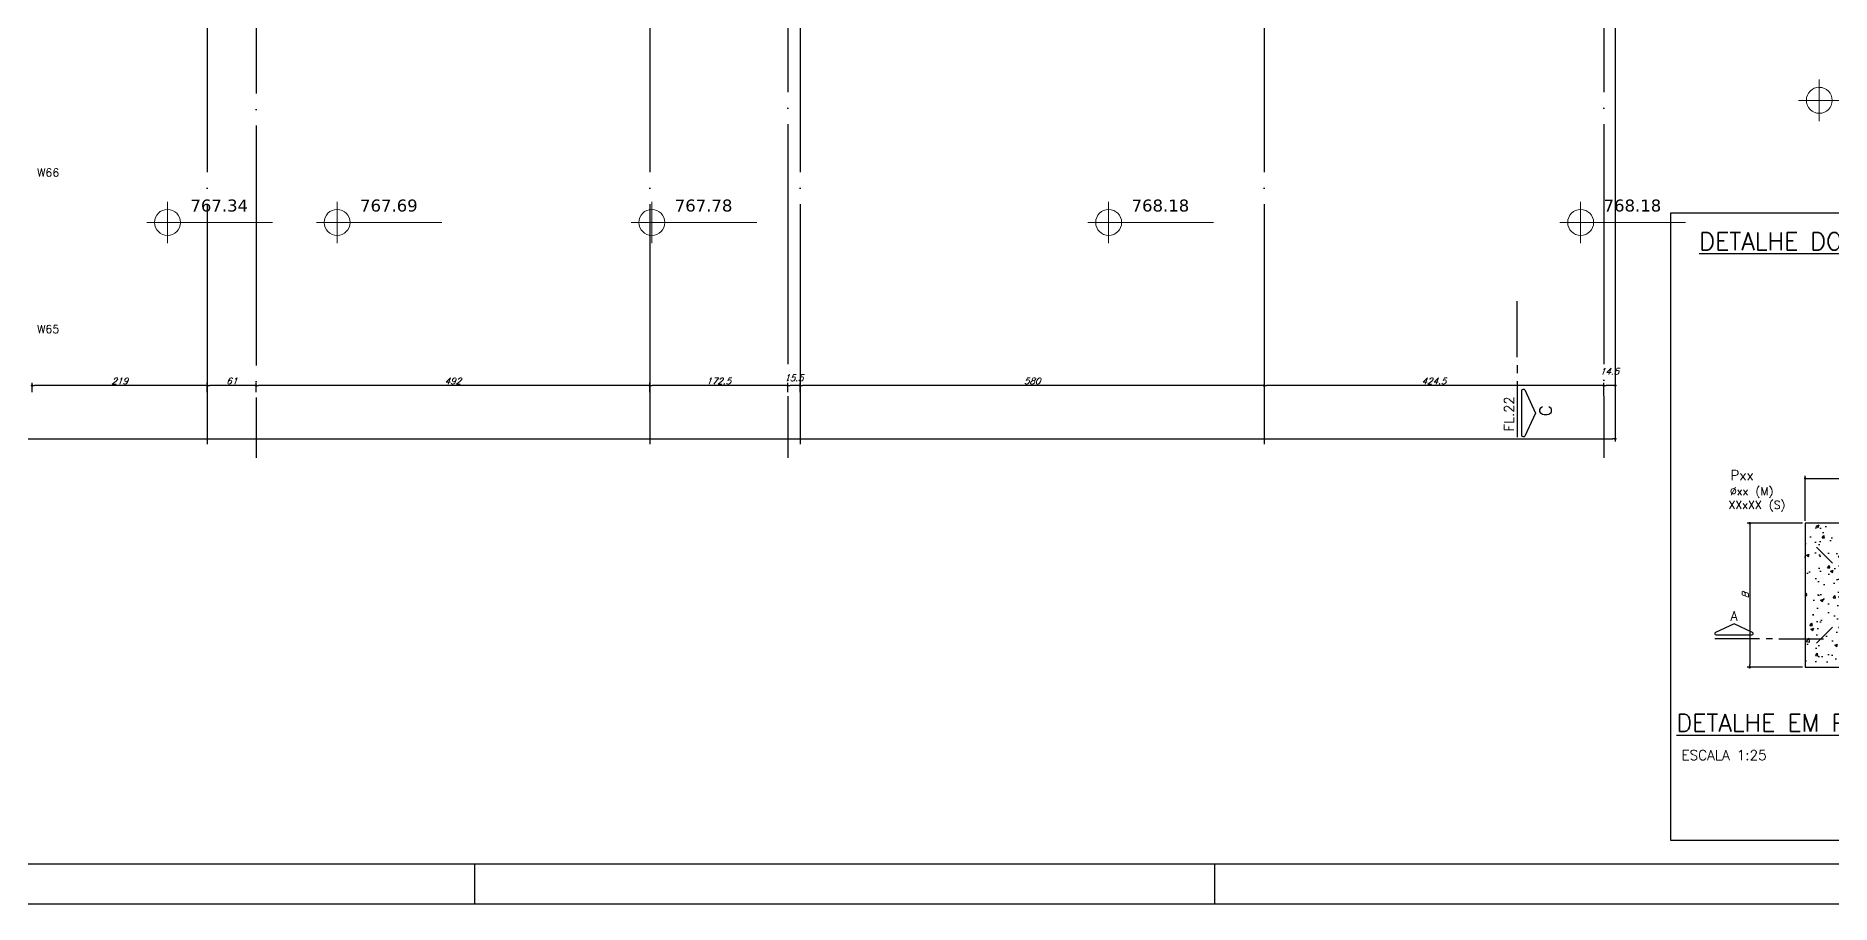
# Model space of a CAD drawing. Header units: millimetres. Extents: x -4107 to 5538, y -2094 to 2406.
# Drawn here: x 1290 to 3534, y -2094 to -1009 of the extents above; entities that cross this region are included whole.
import ezdxf
from ezdxf.enums import TextEntityAlignment as Align

# ---------------------------------------------------------------- set-up
doc = ezdxf.new("R2010")
doc.units = ezdxf.units.MM
doc.header["$LTSCALE"] = 50
doc.linetypes.add('EIXO', pattern=[6.8, 6, -0.4, 0, -0.4])
doc.layers.add('A-ANNO-NOTE', color=253, linetype='Continuous', lineweight=9)
for name, color, linetype in [('AR-TEXTO_REGUA 120_1-200', 4, 'Continuous'), ('F-BLOCOS', 3, 'Continuous'), ('F-BLOCOS-HACH', 1, 'Continuous'), ('F-CORTE-INDICAÇÃO', 4, 'Continuous'), ('F-COTAS', 106, 'Continuous'), ('F-DET_LINHA', 1, 'Continuous'), ('F-EIXO', 12, 'EIXO'), ('F-MARGEM', 1, 'Continuous'), ('F-PERFIL - W310x52', 4, 'Continuous'), ('F-PILARES-DIM', 172, 'Continuous'), ('F-PILARES-NASCE', 4, 'Continuous'), ('F-PILARES-NOME', 170, 'Continuous'), ('F-SOLIDO-VIGAS', 252, 'Continuous'), ('F-TEXTO', 6, 'Continuous')]:
    doc.layers.add(name, color=color, linetype=linetype)
doc.styles.add('CP-TEXT-INCL', font='simplex.shx', dxfattribs={"oblique": 20})
doc.styles.add('MCP', font='simplex.shx')
doc.styles.add('REGUA-120-esc1_200', font='simplex.shx', dxfattribs={"height": 0.6})
doc.styles.add('ROMANS', font='simplex.shx')
doc.styles.get("Standard").update_dxf_attribs({"font": 'txt.shx'})
doc.styles.add('Verdana_3', font='verdana.ttf', dxfattribs={"height": 20})
doc.dimstyles.new('CP-COTAS-50', dxfattribs={"dimscale": 0.64, "dimtxt": 12.5, "dimasz": 5, "dimexe": 5, "dimexo": 5, "dimgap": 2.5, "dimtad": 1, "dimdec": 1, "dimdsep": 46, "dimtxsty": 'CP-TEXT-INCL', "dimblk1": 'DOT', "dimblk2": 'DOT', "dimsah": 1, "dimcen": 9, "dimclrd": 256, "dimclre": 256, "dimclrt": 256, "dimadec": 0, "dimazin": 0, "dimtfac": 1, "dimtdec": 1, "dimtmove": 2, "dimatfit": 3, "dimldrblk": 'DOT', "dimfxl": 0, "dimtolj": 1, "dimarcsym": 0})

# ---------------------------------------------------------------- blocks, each defined once
blk = doc.blocks.new('*U21')
at = {"layer": 'F-EIXO'}
blk.add_line((0, 0), (0, -3377.9), dxfattribs=at)
at = {"layer": 'F-TEXTO', "style": 'ROMANS'}
blk.add_attdef('EIXO', text='', height=17.5, rotation=360, dxfattribs=at).set_placement((0, 28.2), align=Align.MIDDLE_CENTER)
blk = doc.blocks.new('*U14')
at = {"layer": 'F-EIXO'}
blk.add_line((0, 0), (0, -3476.4), dxfattribs=at)
at = {"layer": 'F-TEXTO', "style": 'ROMANS'}
blk.add_attdef('EIXO', text='', height=17.5, rotation=360, dxfattribs=at).set_placement((0, 28.2), align=Align.MIDDLE_CENTER)
blk = doc.blocks.new('*U17')
at = {"layer": 'F-EIXO'}
blk.add_line((0, 0), (0, -3477.9), dxfattribs=at)
at = {"layer": 'F-TEXTO', "style": 'ROMANS'}
blk.add_attdef('EIXO', text='', height=17.5, rotation=360, dxfattribs=at).set_placement((0, 28.2), align=Align.MIDDLE_CENTER)
blk = doc.blocks.new('_DOT')
at = {"color": 0, "linetype": 'ByBlock'}
blk.add_line((-0.5, 0), (-1, 0), dxfattribs=at)
at = {"color": 0, "linetype": 'ByBlock', "const_width": 0.5}
blk.add_lwpolyline([(-0.25, 0, 1), (0.25, 0, 1)], format="xyb", close=True, dxfattribs=at)
blk = doc.blocks.new('*D28')
at = {"layer": 'DEFPOINTS', "color": 0, "linetype": 'Continuous', "transparency": 16777216}
for p in [(-3540, -934.5), (3264.5, -934.5), (3264.5, -1512.9)]:
    blk.add_point(p, dxfattribs=at)
at = {"layer": 'F-COTAS', "linetype": 'Continuous', "lineweight": -2, "transparency": 16777216}
for p, q in [((-3540, -937.7), (-3540, -1516.1)), ((3264.5, -937.7), (3264.5, -1516.1)), ((-3536.8, -1512.9), (3261.3, -1512.9))]:
    blk.add_line(p, q, dxfattribs=at)
at = {"layer": 'F-COTAS', "linetype": 'Continuous', "lineweight": -2, "transparency": 16777216, "xscale": 3.2, "yscale": 3.2, "zscale": 3.2, "rotation": 180}
blk.add_blockref('_DOT', (-3540, -1512.9), dxfattribs=at)
at = {"layer": 'F-COTAS', "linetype": 'Continuous', "lineweight": -2, "transparency": 16777216, "xscale": 3.2, "yscale": 3.2, "zscale": 3.2}
blk.add_blockref('_DOT', (3264.5, -1512.9), dxfattribs=at)
at = {"layer": 'F-COTAS', "linetype": 'Continuous', "transparency": 16777216, "insert": (-137.8, -1507.3), "char_height": 8, "attachment_point": 5, "style": 'CP-TEXT-INCL'}
blk.add_mtext('\\A1;6804.5', dxfattribs=at)
blk = doc.blocks.new('*D29')
at = {"layer": 'DEFPOINTS', "color": 0, "linetype": 'Continuous', "transparency": 16777216}
for p in [(3264.5, -934.5), (3250, -1446.2), (3250, -1462.5)]:
    blk.add_point(p, dxfattribs=at)
at = {"layer": 'F-COTAS', "linetype": 'Continuous', "lineweight": -2, "transparency": 16777216}
for p, q in [((3264.5, -937.7), (3264.5, -1449.4)), ((3250, -1459.3), (3250, -1443)), ((3261.3, -1446.2), (3253.2, -1446.2))]:
    blk.add_line(p, q, dxfattribs=at)
at = {"layer": 'F-COTAS', "linetype": 'Continuous', "lineweight": -2, "transparency": 16777216, "xscale": 3.2, "yscale": 3.2, "zscale": 3.2, "rotation": 180}
blk.add_blockref('_DOT', (3250, -1446.2), dxfattribs=at)
at = {"layer": 'F-COTAS', "linetype": 'Continuous', "lineweight": -2, "transparency": 16777216, "xscale": 3.2, "yscale": 3.2, "zscale": 3.2}
blk.add_blockref('_DOT', (3264.5, -1446.2), dxfattribs=at)
at = {"layer": 'F-COTAS', "linetype": 'Continuous', "transparency": 16777216, "insert": (3257.2, -1428.6), "char_height": 8, "attachment_point": 5, "style": 'CP-TEXT-INCL'}
blk.add_mtext('\\A1;14.5', dxfattribs=at)
blk = doc.blocks.new('*D30')
at = {"layer": 'DEFPOINTS', "color": 0, "linetype": 'Continuous', "transparency": 16777216}
for p in [(2825.5, -1446.2), (2825.5, -1446.2), (3250, -1462.5)]:
    blk.add_point(p, dxfattribs=at)
at = {"layer": 'F-COTAS', "linetype": 'Continuous', "lineweight": -2, "transparency": 16777216}
for p, q in [((3246.8, -1446.2), (2828.7, -1446.2)), ((3250, -1459.3), (3250, -1443))]:
    blk.add_line(p, q, dxfattribs=at)
at = {"layer": 'F-COTAS', "linetype": 'Continuous', "lineweight": -2, "transparency": 16777216, "xscale": 3.2, "yscale": 3.2, "zscale": 3.2, "rotation": 180}
blk.add_blockref('_DOT', (2825.5, -1446.2), dxfattribs=at)
at = {"layer": 'F-COTAS', "linetype": 'Continuous', "lineweight": -2, "transparency": 16777216, "xscale": 3.2, "yscale": 3.2, "zscale": 3.2}
blk.add_blockref('_DOT', (3250, -1446.2), dxfattribs=at)
at = {"layer": 'F-COTAS', "linetype": 'Continuous', "transparency": 16777216, "insert": (3037.7, -1440.6), "char_height": 8, "attachment_point": 5, "style": 'CP-TEXT-INCL'}
blk.add_mtext('\\A1;424.5', dxfattribs=at)
blk = doc.blocks.new('*D31')
at = {"layer": 'DEFPOINTS', "color": 0, "linetype": 'Continuous', "transparency": 16777216}
for p in [(2245.5, -1446.2), (2245.5, -1457.8), (2825.5, -1446.2)]:
    blk.add_point(p, dxfattribs=at)
at = {"layer": 'F-COTAS', "linetype": 'Continuous', "lineweight": -2, "transparency": 16777216}
for p, q in [((2245.5, -1454.6), (2245.5, -1443)), ((2822.3, -1446.2), (2248.7, -1446.2))]:
    blk.add_line(p, q, dxfattribs=at)
at = {"layer": 'F-COTAS', "linetype": 'Continuous', "lineweight": -2, "transparency": 16777216, "xscale": 3.2, "yscale": 3.2, "zscale": 3.2, "rotation": 180}
blk.add_blockref('_DOT', (2245.5, -1446.2), dxfattribs=at)
at = {"layer": 'F-COTAS', "linetype": 'Continuous', "lineweight": -2, "transparency": 16777216, "xscale": 3.2, "yscale": 3.2, "zscale": 3.2}
blk.add_blockref('_DOT', (2825.5, -1446.2), dxfattribs=at)
at = {"layer": 'F-COTAS', "linetype": 'Continuous', "transparency": 16777216, "insert": (2535.5, -1440.6), "char_height": 8, "attachment_point": 5, "style": 'CP-TEXT-INCL'}
blk.add_mtext('\\A1;580', dxfattribs=at)
blk = doc.blocks.new('*D32')
at = {"layer": 'DEFPOINTS', "color": 0, "linetype": 'Continuous', "transparency": 16777216}
for p in [(2230, -1446.2), (2230, -1457.8), (2245.5, -1457.8)]:
    blk.add_point(p, dxfattribs=at)
at = {"layer": 'F-COTAS', "linetype": 'Continuous', "lineweight": -2, "transparency": 16777216}
for p, q in [((2230, -1454.6), (2230, -1443)), ((2242.3, -1446.2), (2233.2, -1446.2)), ((2245.5, -1454.6), (2245.5, -1443))]:
    blk.add_line(p, q, dxfattribs=at)
at = {"layer": 'F-COTAS', "linetype": 'Continuous', "lineweight": -2, "transparency": 16777216, "xscale": 3.2, "yscale": 3.2, "zscale": 3.2, "rotation": 180}
blk.add_blockref('_DOT', (2230, -1446.2), dxfattribs=at)
at = {"layer": 'F-COTAS', "linetype": 'Continuous', "lineweight": -2, "transparency": 16777216, "xscale": 3.2, "yscale": 3.2, "zscale": 3.2}
blk.add_blockref('_DOT', (2245.5, -1446.2), dxfattribs=at)
at = {"layer": 'F-COTAS', "linetype": 'Continuous', "transparency": 16777216, "insert": (2237.7, -1436.6), "char_height": 8, "attachment_point": 5, "style": 'CP-TEXT-INCL'}
blk.add_mtext('\\A1;15.5', dxfattribs=at)
blk = doc.blocks.new('*D33')
at = {"layer": 'DEFPOINTS', "color": 0, "linetype": 'Continuous', "transparency": 16777216}
for p in [(2057.5, -1446.2), (2057.5, -1457.8), (2230, -1457.8)]:
    blk.add_point(p, dxfattribs=at)
at = {"layer": 'F-COTAS', "linetype": 'Continuous', "lineweight": -2, "transparency": 16777216}
for p, q in [((2057.5, -1454.6), (2057.5, -1443)), ((2226.8, -1446.2), (2060.7, -1446.2)), ((2230, -1454.6), (2230, -1443))]:
    blk.add_line(p, q, dxfattribs=at)
at = {"layer": 'F-COTAS', "linetype": 'Continuous', "lineweight": -2, "transparency": 16777216, "xscale": 3.2, "yscale": 3.2, "zscale": 3.2, "rotation": 180}
blk.add_blockref('_DOT', (2057.5, -1446.2), dxfattribs=at)
at = {"layer": 'F-COTAS', "linetype": 'Continuous', "lineweight": -2, "transparency": 16777216, "xscale": 3.2, "yscale": 3.2, "zscale": 3.2}
blk.add_blockref('_DOT', (2230, -1446.2), dxfattribs=at)
at = {"layer": 'F-COTAS', "linetype": 'Continuous', "transparency": 16777216, "insert": (2143.7, -1440.6), "char_height": 8, "attachment_point": 5, "style": 'CP-TEXT-INCL'}
blk.add_mtext('\\A1;172.5', dxfattribs=at)
blk = doc.blocks.new('*D34')
at = {"layer": 'DEFPOINTS', "color": 0, "linetype": 'Continuous', "transparency": 16777216}
for p in [(1565.5, -1446.2), (1565.5, -1457.8), (2057.5, -1457.8)]:
    blk.add_point(p, dxfattribs=at)
at = {"layer": 'F-COTAS', "linetype": 'Continuous', "lineweight": -2, "transparency": 16777216}
for p, q in [((1565.5, -1454.6), (1565.5, -1443)), ((2054.3, -1446.2), (1568.7, -1446.2)), ((2057.5, -1454.6), (2057.5, -1443))]:
    blk.add_line(p, q, dxfattribs=at)
at = {"layer": 'F-COTAS', "linetype": 'Continuous', "lineweight": -2, "transparency": 16777216, "xscale": 3.2, "yscale": 3.2, "zscale": 3.2, "rotation": 180}
blk.add_blockref('_DOT', (1565.5, -1446.2), dxfattribs=at)
at = {"layer": 'F-COTAS', "linetype": 'Continuous', "lineweight": -2, "transparency": 16777216, "xscale": 3.2, "yscale": 3.2, "zscale": 3.2}
blk.add_blockref('_DOT', (2057.5, -1446.2), dxfattribs=at)
at = {"layer": 'F-COTAS', "linetype": 'Continuous', "transparency": 16777216, "insert": (1811.5, -1440.6), "char_height": 8, "attachment_point": 5, "style": 'CP-TEXT-INCL'}
blk.add_mtext('\\A1;492', dxfattribs=at)
blk = doc.blocks.new('*D35')
at = {"layer": 'DEFPOINTS', "color": 0, "linetype": 'Continuous', "transparency": 16777216}
for p in [(1504.5, -1446.2), (1504.5, -1457.8), (1565.5, -1457.8)]:
    blk.add_point(p, dxfattribs=at)
at = {"layer": 'F-COTAS', "linetype": 'Continuous', "lineweight": -2, "transparency": 16777216}
for p, q in [((1504.5, -1454.6), (1504.5, -1443)), ((1562.3, -1446.2), (1507.7, -1446.2)), ((1565.5, -1454.6), (1565.5, -1443))]:
    blk.add_line(p, q, dxfattribs=at)
at = {"layer": 'F-COTAS', "linetype": 'Continuous', "lineweight": -2, "transparency": 16777216, "xscale": 3.2, "yscale": 3.2, "zscale": 3.2, "rotation": 180}
blk.add_blockref('_DOT', (1504.5, -1446.2), dxfattribs=at)
at = {"layer": 'F-COTAS', "linetype": 'Continuous', "lineweight": -2, "transparency": 16777216, "xscale": 3.2, "yscale": 3.2, "zscale": 3.2}
blk.add_blockref('_DOT', (1565.5, -1446.2), dxfattribs=at)
at = {"layer": 'F-COTAS', "linetype": 'Continuous', "transparency": 16777216, "insert": (1535, -1440.6), "char_height": 8, "attachment_point": 5, "style": 'CP-TEXT-INCL'}
blk.add_mtext('\\A1;61', dxfattribs=at)
blk = doc.blocks.new('*D36')
at = {"layer": 'DEFPOINTS', "color": 0, "linetype": 'Continuous', "transparency": 16777216}
for p in [(1285.5, -1446.2), (1285.5, -1457.8), (1504.5, -1457.8)]:
    blk.add_point(p, dxfattribs=at)
at = {"layer": 'F-COTAS', "linetype": 'Continuous', "lineweight": -2, "transparency": 16777216}
for p, q in [((1285.5, -1454.6), (1285.5, -1443)), ((1501.3, -1446.2), (1288.7, -1446.2)), ((1504.5, -1454.6), (1504.5, -1443))]:
    blk.add_line(p, q, dxfattribs=at)
at = {"layer": 'F-COTAS', "linetype": 'Continuous', "lineweight": -2, "transparency": 16777216, "xscale": 3.2, "yscale": 3.2, "zscale": 3.2, "rotation": 180}
blk.add_blockref('_DOT', (1285.5, -1446.2), dxfattribs=at)
at = {"layer": 'F-COTAS', "linetype": 'Continuous', "lineweight": -2, "transparency": 16777216, "xscale": 3.2, "yscale": 3.2, "zscale": 3.2}
blk.add_blockref('_DOT', (1504.5, -1446.2), dxfattribs=at)
at = {"layer": 'F-COTAS', "linetype": 'Continuous', "transparency": 16777216, "insert": (1395, -1440.6), "char_height": 8, "attachment_point": 5, "style": 'CP-TEXT-INCL'}
blk.add_mtext('\\A1;219', dxfattribs=at)
blk = doc.blocks.new('*U26')
at = {"layer": 'F-CORTE-INDICAÇÃO'}
for p, q in [((70, 0), (0, 0)), ((80, 0), (90, 0)), ((100, 0), (170, 0))]:
    blk.add_line(p, q, dxfattribs=at)
blk.add_lwpolyline([(112, 6, -0.802585), (111.2, 9.8), (140, 23.3), (168.8, 9.8, -0.802585), (168, 6)], format="xyb", close=True, dxfattribs=at)
at = {"layer": 'F-CORTE-INDICAÇÃO', "style": 'ROMANS'}
blk.add_attdef('CORTE', text='', height=15, dxfattribs=at).set_placement((140, 35.8), align=Align.MIDDLE_CENTER)
at = {"layer": 'F-CORTE-INDICAÇÃO', "color": 2, "style": 'ROMANS'}
blk.add_attdef('FOLHA', text='', height=12, dxfattribs=at).set_placement((80.5, -10), align=Align.MIDDLE_CENTER)
blk = doc.blocks.new('A0-4L_900')
at = {"layer": 'F-MARGEM', "color": 2}
for p, q in [((118.9, 1), (118.9, 0)), ((137.4, 1), (137.4, 0))]:
    blk.add_line(p, q, dxfattribs=at)
blk.add_lwpolyline([(0, 0), (0, 90), (192.9, 90), (192.9, 0)], close=True, dxfattribs=at)
at = {"layer": 'F-MARGEM', "color": 7}
blk.add_lwpolyline([(2.5, 89), (191.9, 89), (191.9, 1), (2.5, 1)], close=True, dxfattribs=at)
blk = doc.blocks.new('*D378')
at = {"layer": 'DEFPOINTS', "color": 0, "transparency": 16777216}
for p in [(3501.9, -1618.4), (3432.5, -1798.4), (3501.9, -1798.4)]:
    blk.add_point(p, dxfattribs=at)
at = {"layer": 'F-COTAS', "lineweight": -2, "transparency": 16777216}
for p, q in [((3498.7, -1618.4), (3429.3, -1618.4)), ((3432.5, -1621.6), (3432.5, -1795.2)), ((3498.7, -1798.4), (3429.3, -1798.4))]:
    blk.add_line(p, q, dxfattribs=at)
at = {"layer": 'F-COTAS', "lineweight": -2, "transparency": 16777216, "xscale": 3.2, "yscale": 3.2, "zscale": 3.2}
for p, rotation in [((3432.5, -1618.4), 90), ((3432.5, -1798.4), 270)]:
    blk.add_blockref('_DOT', p, dxfattribs=dict(at, rotation=rotation))
at = {"layer": 'F-COTAS', "transparency": 16777216, "insert": (3426.9, -1708.4), "char_height": 8, "attachment_point": 5, "rotation": 90, "style": 'CP-TEXT-INCL'}
blk.add_mtext('\\A1;B', dxfattribs=at)
blk = doc.blocks.new('*D379')
at = {"layer": 'DEFPOINTS', "color": 0, "transparency": 16777216}
for p in [(3747.9, -1562.3), (3501.9, -1618.4), (3747.9, -1618.4)]:
    blk.add_point(p, dxfattribs=at)
at = {"layer": 'F-COTAS', "lineweight": -2, "transparency": 16777216}
for p, q in [((3501.9, -1615.2), (3501.9, -1559.1)), ((3505.1, -1562.3), (3744.7, -1562.3)), ((3747.9, -1615.2), (3747.9, -1559.1))]:
    blk.add_line(p, q, dxfattribs=at)
at = {"layer": 'F-COTAS', "lineweight": -2, "transparency": 16777216, "xscale": 3.2, "yscale": 3.2, "zscale": 3.2, "rotation": 180}
blk.add_blockref('_DOT', (3501.9, -1562.3), dxfattribs=at)
at = {"layer": 'F-COTAS', "lineweight": -2, "transparency": 16777216, "xscale": 3.2, "yscale": 3.2, "zscale": 3.2}
blk.add_blockref('_DOT', (3747.9, -1562.3), dxfattribs=at)
at = {"layer": 'F-COTAS', "transparency": 16777216, "insert": (3624.9, -1556.7), "char_height": 8, "attachment_point": 5, "style": 'CP-TEXT-INCL'}
blk.add_mtext('\\A1;A', dxfattribs=at)
blk = doc.blocks.new('*U377')
at = {"layer": 'F-CORTE-INDICAÇÃO'}
for p, q in [((70, 0), (0, 0)), ((80, 0), (90, 0)), ((100, 0), (170, 0))]:
    blk.add_line(p, q, dxfattribs=at)
blk.add_lwpolyline([(112, 6, -0.802585), (111.2, 9.8), (140, 23.3), (168.8, 9.8, -0.802585), (168, 6)], format="xyb", close=True, dxfattribs=at)
at = {"layer": 'F-CORTE-INDICAÇÃO', "style": 'ROMANS'}
blk.add_attdef('CORTE', text='', height=15, dxfattribs=at).set_placement((140, 35.8), align=Align.MIDDLE_CENTER)
at = {"layer": 'F-CORTE-INDICAÇÃO', "color": 2, "style": 'ROMANS'}
blk.add_attdef('FOLHA', text='', height=12, dxfattribs=at).set_placement((140, -10), align=Align.MIDDLE_CENTER)
blk = doc.blocks.new('LGN-COTA - LGN-COTA-475391-Térreo')
at = {"layer": 'A-ANNO-NOTE'}
for p, q in [((-0.009, -0.238), (-0.009, 0.28)), ((-0.268, 0.021), (1.302, 0.021))]:
    blk.add_line(p, q, dxfattribs=at)
for centre, start, end in [((-0.009, 0.022), 90, 180), ((-0.009, 0.021), 180, 270), ((-0.009, 0.021), 360, 90), ((-0.009, 0.021), 270, 0)]:
    blk.add_arc(centre, 0.162, start, end, dxfattribs=at)
blk = doc.blocks.new('LGN-COTA E LEGENDA - LGN-COTA E LEGENDA-473137-Térreo')
at = {"layer": 'A-ANNO-NOTE'}
for p, q in [((-0.009, -0.238), (-0.009, 0.28)), ((-0.268, 0.021), (1.302, 0.021))]:
    blk.add_line(p, q, dxfattribs=at)
for centre, start, end in [((-0.009, 0.022), 90, 180), ((-0.009, 0.021), 180, 270), ((-0.009, 0.021), 360, 90), ((-0.009, 0.021), 270, 0)]:
    blk.add_arc(centre, 0.162, start, end, dxfattribs=at)
blk = doc.blocks.new('zw$7512')
at = {"layer": 'A-ANNO-NOTE', "xscale": 100, "yscale": 100, "zscale": 100}
for name, p in [('LGN-COTA E LEGENDA - LGN-COTA E LEGENDA-473137-Térreo', (3719.9, -1305.8)), ('LGN-COTA - LGN-COTA-475391-Térreo', (1655.2, -1458.5)), ('LGN-COTA - LGN-COTA-475391-Térreo', (1867.2, -1458.5)), ('LGN-COTA - LGN-COTA-475391-Térreo', (2260.6, -1458.5)), ('LGN-COTA - LGN-COTA-475391-Térreo', (2831.6, -1458.5)), ('LGN-COTA - LGN-COTA-475391-Térreo', (3421.6, -1458.5))]:
    blk.add_blockref(name, p, dxfattribs=at)
at = {"layer": 'A-ANNO-NOTE', "style": 'Verdana_3'}
for s, p in [('767.34', (1683, -1442.7)), ('767.69', (1895, -1442.7)), ('767.78', (2288.4, -1442.7)), ('768.18', (2859.4, -1442.7)), ('768.18', (3449.4, -1442.7))]:
    blk.add_text(s, height=15, dxfattribs=at).set_placement(p)
blk = doc.blocks.new('A$C44D756D9')
at = {"layer": 'F-PILARES-NOME'}
for s, p in [('W66', (4617, -2674.5)), ('W65', (4617, -2870.2))]:
    blk.add_text(s, height=10, dxfattribs=at).set_placement(p)

msp = doc.modelspace()

# ---------------------------------------------------------------- hatches: boundary and pattern name
at = {"layer": 'F-BLOCOS-HACH', "linetype": 'Continuous'}
h = msp.add_hatch(dxfattribs=at)
h.set_pattern_fill('AR-CONC', color=256, scale=5)
h.set_pattern_definition([(50, (-2527.604, -1736.172), (35.86301, -3.1376), [3.75, -41.25]), (355, (-2527.604, -1736.17), (-6.93757, 37.6096), [3, -33]), (100.45144, (-2524.615, -1736.433), (28.92544, 34.472), [3.187, -35.0571]), (46.1842, (-2527.604, -1726.17), (53.36207, -8.27596), [5.625, -61.875]), (96.6356, (-2523.157, -1726.86), (46.7331, 48.70593), [4.7805, -52.5857]), (351.1842, (-2527.604, -1726.17), (46.7331, 48.70593), [4.5, -49.5]), (21, (-2522.604, -1728.672), (29.84535, -20.13094), [3.75, -41.25]), (326, (-2522.604, -1728.67), (12.16577, 36.2575), [3, -33]), (71.45144, (-2520.117, -1730.35), (42.01112, 16.12656), [3.187, -35.0571]), (37.5, (-2527.604, -1736.172), (0.607993, 16.644693), [0, -32.6, 0, -33.5, 0, -33.125]), (7.5, (-2527.604, -1736.172), (13.153477, 19.720586), [0, -19.1, 0, -31.85, 0, -12.625]), (327.5, (-2538.754, -1736.172), (26.691122, -1.127744), [0, -12.5, 0, -39, 0, -51.75]), (317.5, (-2543.754, -1736.172), (29.15931, 5.00525), [0, -16.25, 0, -25.9, 0, -36.75])])
h.paths.add_polyline_path([(3747.877, -1798.397), (3747.877, -1618.397), (3624.877, -1618.397), (3501.877, -1618.397), (3501.877, -1798.397)])

# ---------------------------------------------------------------- linework, layer by layer
at = {"layer": 'F-BLOCOS', "linetype": 'Continuous'}
msp.add_lwpolyline([(3624.877, -1618.397), (3501.877, -1618.397), (3501.877, -1798.397), (3747.877, -1798.397), (3747.877, -1618.397), (3624.877, -1618.397)], dxfattribs=at)
at = {"layer": 'F-DET_LINHA', "color": 1}
msp.add_lwpolyline([(3333.396, -1230.87), (3333.396, -2014.493), (4613.396, -2014.493), (4613.396, -1230.87), (3333.396, -1230.87)], dxfattribs=at)
at = {"layer": 'F-PILARES-NASCE', "linetype": 'Continuous'}
for p, q in [((3535.877, -1668.397), (3515.877, -1648.397)), ((3535.877, -1748.397), (3515.877, -1768.397))]:
    msp.add_line(p, q, dxfattribs=at)

# ---------------------------------------------------------------- block references
at = {"layer": 'A-ANNO-NOTE', "linetype": 'Continuous'}
msp.add_blockref('zw$7512', (-199.5, 214), dxfattribs=at)
at = {"layer": 'F-CORTE-INDICAÇÃO', "linetype": 'Continuous'}
ref = msp.add_blockref('*U26', (3141.654, -1340.597), dxfattribs=dict(at, rotation=270))
ref.add_attrib('FOLHA', 'FL.22', dxfattribs={"color": 2, "height": 12, "rotation": 90, "style": 'ROMANS'}).set_placement((3131.654, -1481.624), align=Align.MIDDLE_CENTER)
ref.add_attrib('CORTE', 'C', dxfattribs={"height": 15, "rotation": 90, "style": 'ROMANS'}).set_placement((3177.417, -1477.74), align=Align.MIDDLE_CENTER)
ref = msp.add_blockref('*U377', (3524.9, -1762.808), dxfattribs=dict(at, xscale=-0.8, yscale=0.8, zscale=0.8))
ref.add_attrib('CORTE', 'A', dxfattribs={"height": 12, "style": 'ROMANS'}).set_placement((3412.9, -1734.198), align=Align.MIDDLE_CENTER)
at = {"layer": 'F-EIXO', "linetype": 'Continuous'}
for name, p in [('*U17', (3250, 1941.357)), ('*U14', (1565.5, 1939.842)), ('*U21', (1504.5, 1841.357)), ('*U21', (2057.5, 1841.357)), ('*U21', (2245.5, 1841.357)), ('*U21', (2825.5, 1841.357))]:
    msp.add_blockref(name, p, dxfattribs=at)
at = {"layer": 'F-MARGEM', "linetype": 'Continuous', "xscale": 50, "yscale": 50, "zscale": 50}
msp.add_blockref('A0-4L_900', (-4106.604, -2094.493), dxfattribs=at)
at = {"layer": 'F-PERFIL - W310x52'}
msp.add_blockref('A$C44D756D9', (-3325, 1489.5), dxfattribs=at)
at = {"layer": 'F-SOLIDO-VIGAS', "linetype": 'Continuous'}
msp.add_blockref('*U17', (2230, 1941.357), dxfattribs=at)

# ---------------------------------------------------------------- texts
at = {"layer": 'AR-TEXTO_REGUA 120_1-200', "color": 2, "style": 'REGUA-120-esc1_200'}
msp.add_text('ESCALA 1:25', height=12.5, dxfattribs=at).set_placement((3347.141, -1914.503))
at = {"layer": 'F-PILARES-DIM', "linetype": 'Continuous'}
for s, p in [('XXxXX (S)', (3406.04, -1600.447)), ('%%Cxx (M)', (3407.769, -1583.326))]:
    msp.add_text(s, height=10, dxfattribs=at).set_placement(p)
at = {"layer": 'F-PILARES-NOME', "linetype": 'Continuous', "style": 'MCP'}
msp.add_text('Pxx', height=12.5, dxfattribs=at).set_placement((3408.307, -1564.508))
at = {"layer": 'F-TEXTO', "style": 'ROMANS'}
for s, p in [('%%UDETALHE DO BLOCO DE TRANSIÇÃO', (3369.505, -1276.85)), ('%%UDETALHE EM PLANTA (GENÉRICO)', (3340.888, -1878.872))]:
    msp.add_text(s, height=21.875, dxfattribs=at).set_placement(p)

# ---------------------------------------------------------------- dimensions: what is measured, and where the dimension line sits
at = {"layer": 'F-COTAS', "linetype": 'Continuous'}
for base, p1, p2, picture, middle in [((3264.5, -1512.867), (-3540, -934.5), (3264.5, -934.5), '*D28', (-137.75, -1507.267)), ((3250, -1446.152), (3264.5, -934.5), (3250, -1462.526), '*D29', (3257.25, -1428.552)), ((1285.5, -1446.152), (1504.5, -1457.806), (1285.5, -1457.806), '*D36', (1395, -1440.552)), ((1504.5, -1446.152), (1565.5, -1457.806), (1504.5, -1457.806), '*D35', (1535, -1440.552)), ((1565.5, -1446.152), (2057.5, -1457.806), (1565.5, -1457.806), '*D34', (1811.5, -1440.552)), ((2057.5, -1446.152), (2230, -1457.806), (2057.5, -1457.806), '*D33', (2143.75, -1440.552)), ((2230, -1446.152), (2245.5, -1457.806), (2230, -1457.806), '*D32', (2237.75, -1436.552)), ((2245.5, -1446.152), (2825.5, -1446.152), (2245.5, -1457.806), '*D31', (2535.5, -1440.552)), ((2825.5, -1446.152), (3250, -1462.526), (2825.5, -1446.152), '*D30', (3037.75, -1440.552))]:
    dim = msp.add_linear_dim(base=base, p1=p1, p2=p2, dimstyle='CP-COTAS-50', dxfattribs=at)
    dim.commit()
    dim.dimension.update_dxf_attribs({"geometry": picture, "text_midpoint": middle})
at = {"layer": 'F-COTAS'}
dim = msp.add_linear_dim(base=(3747.877, -1562.318), p1=(3501.877, -1618.397), p2=(3747.877, -1618.397), text='A', dimstyle='CP-COTAS-50', override={"dimfxl": 7.5}, dxfattribs=at)
dim.commit()
dim.dimension.update_dxf_attribs({"geometry": '*D379', "text_midpoint": (3624.877, -1556.718)})
dim = msp.add_linear_dim(base=(3432.466, -1798.397), p1=(3501.877, -1618.397), p2=(3501.877, -1798.397), angle=270, text='B', dimstyle='CP-COTAS-50', override={"dimfxl": 7.5}, dxfattribs=at)
dim.commit()
dim.dimension.update_dxf_attribs({"geometry": '*D378', "text_midpoint": (3426.866, -1708.397)})

doc.saveas('drawing.dxf')
